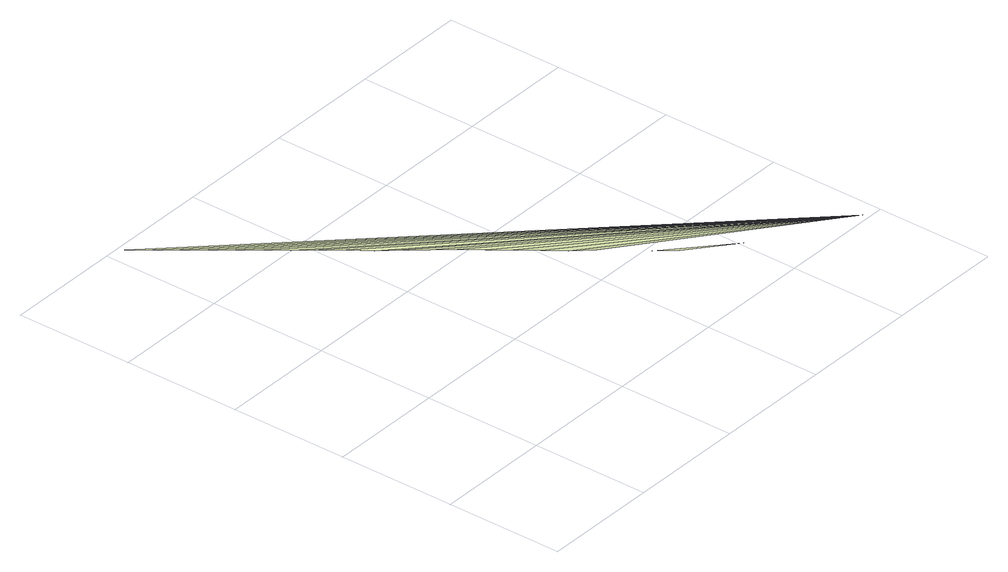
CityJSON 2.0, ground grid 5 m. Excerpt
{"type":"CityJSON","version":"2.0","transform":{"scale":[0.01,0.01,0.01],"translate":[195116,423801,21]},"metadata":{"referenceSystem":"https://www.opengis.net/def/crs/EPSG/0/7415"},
"CityObjects":{
"landuse1":{"type":"LandUse","attributes":{"3df_class":"Terrain","bgt_fysiekvoorkomen":"erf","bgt_status":"bestaand","identificatienamespace":"NL.IMGeo","onbegroeidterreindeeloptalud":"false","relatievehoogteligging":0,"aantal_punten":0},"geometry":[{"type":"MultiSurface","lod":"1","boundaries":[[[0,1,2]],[[3,1,0]],[[4,1,3]],[[5,1,4]],[[6,1,5]],[[7,1,6]],[[8,1,7]],[[9,1,8]],[[10,1,9]],[[11,1,10]],[[12,1,11]],[[13,1,12]],[[14,1,13]],[[15,1,14]],[[16,1,15]],[[17,18,19]],[[20,1,16]],[[21,1,20]]]}]}
},
"vertices":[
[122,1882,47],[1925,22,40],[58,1960,47],[186,1804,47],[250,1726,46],[313,1648,45],[377,1570,44],[441,1492,42],[504,1414,43],[568,1335,43],[632,1257,39],[696,1179,41],[759,1101,42],[823,1023,42],[887,945,39],[951,867,39],[1014,789,37],[1333,399,34],[1512,244,38],[1269,477,33],[1078,711,34],[1142,633,37]
]}
